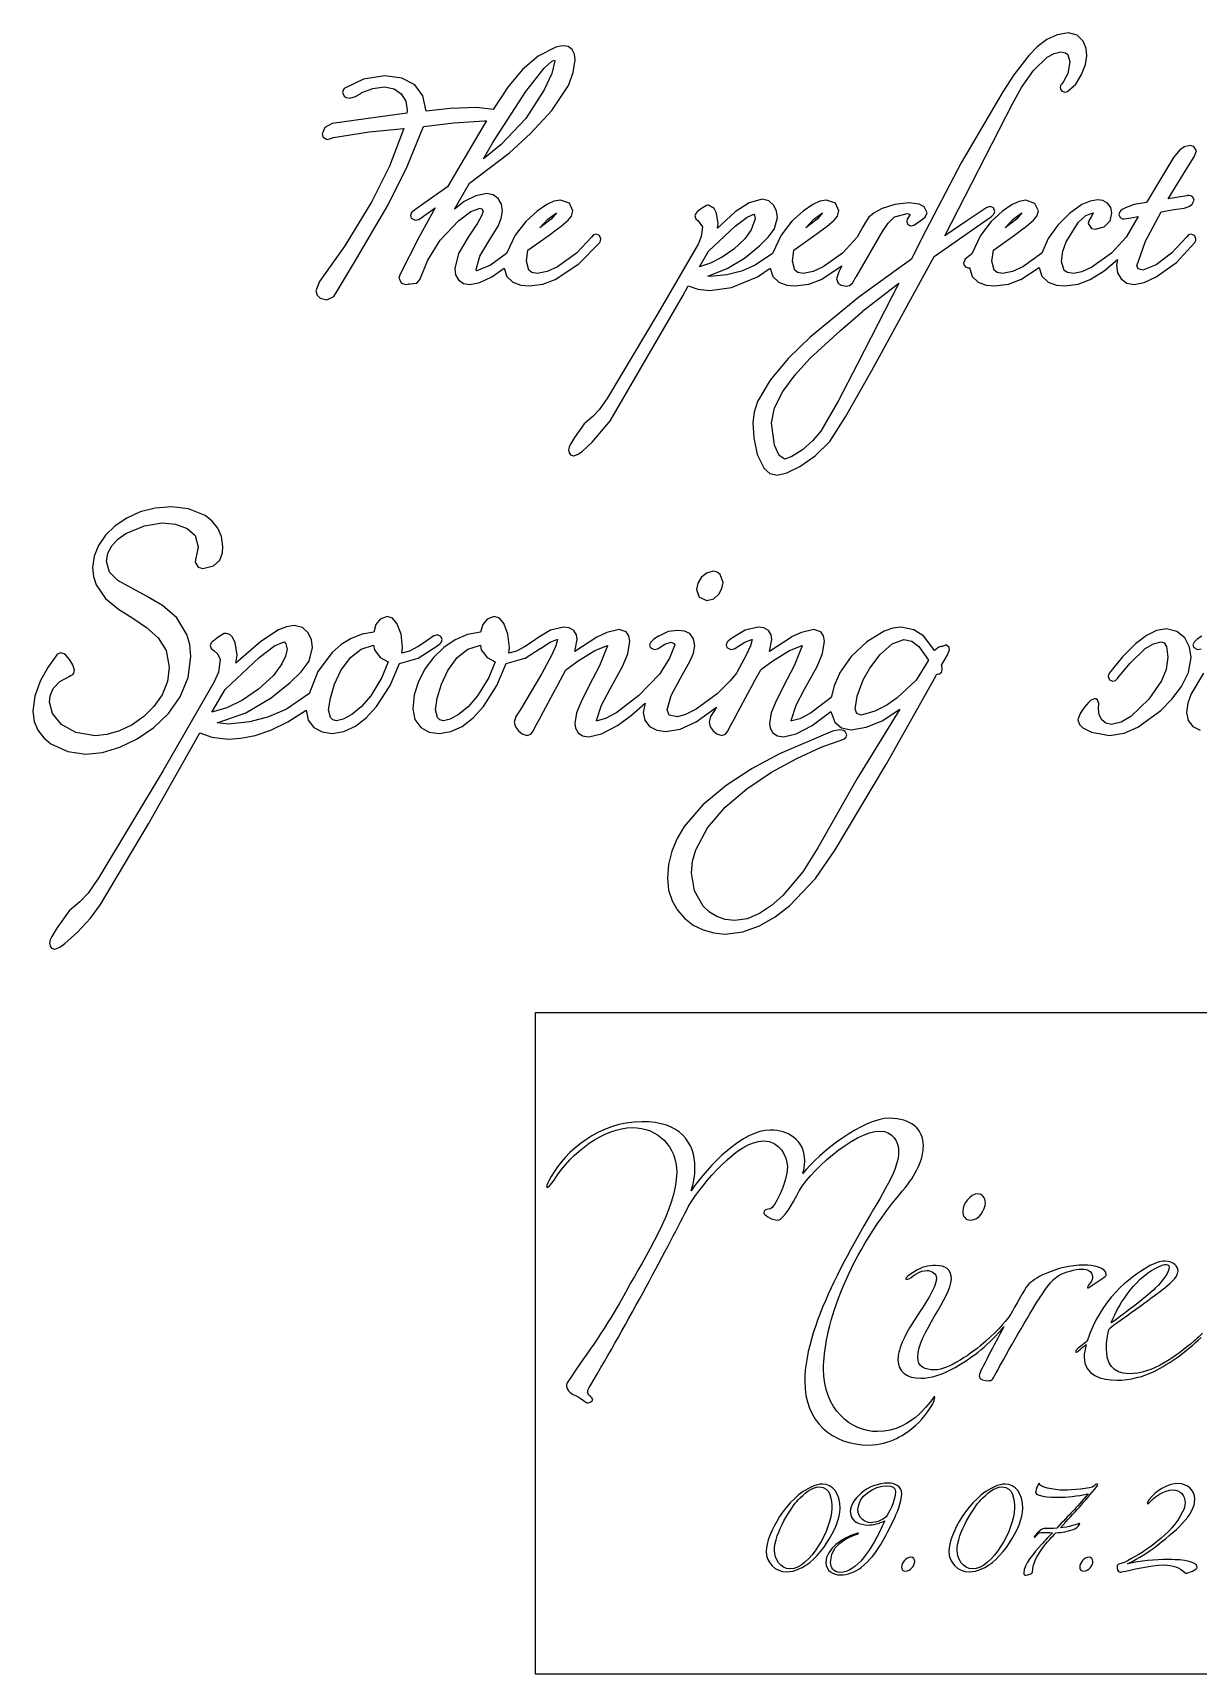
# Model space of a CAD drawing. Extents: x 22 to 207, y 150 to 255.
# Drawn here: x 21.7 to 74.4, y 181.3 to 255.5 of the extents above; entities that cross this region are included whole.
import ezdxf

# ---------------------------------------------------------------- set-up
doc = ezdxf.new("R2010")
doc.units = 0
doc.layers.add('Layer_1', color=7, linetype='CONTINUOUS')

msp = doc.modelspace()

# ---------------------------------------------------------------- linework, layer by layer
at = {"layer": 'Layer_1', "color": 7}
for points in [[(68.565669, 255.498452), (68.565669, 255.497899), (68.054141, 255.415216), (67.582852, 255.191975), (67.152353, 254.864552), (66.762644, 254.469882), (66.098428, 253.602822), (65.593516, 252.828915), (63.711116, 249.628007), (61.952739, 246.247405), (61.466016, 245.273958), (61.044336, 244.970239), (61.040478, 244.967482), (59.082009, 243.549758), (56.879905, 241.746731), (55.886062, 240.776592), (55.069715, 239.797634), (54.508575, 238.830802), (54.352582, 238.356757), (54.298012, 237.89098), (54.337148, 237.194244), (54.485424, 236.440183), (54.799619, 235.800221), (55.061445, 235.583593), (55.398238, 235.498156), (55.827634, 235.607297), (56.424601, 235.902747), (57.111415, 236.377896), (57.776181, 237.030535), (58.478428, 238.137924), (59.676219, 240.239159), (62.494033, 245.385303), (64.889614, 247.068164), (64.894576, 247.070921), (65.064349, 247.188328), (65.148686, 247.255026), (65.188925, 247.296919), (65.239084, 247.42921), (65.17349, 247.581895), (65.02356, 247.643632), (64.882449, 247.610008), (64.869771, 247.603395), (63.971842, 247.003673), (62.96973, 246.315203), (66.029527, 252.292032), (66.031181, 252.294786), (66.442937, 253.021289), (66.979823, 253.798503), (67.59498, 254.398225), (67.909722, 254.570756), (68.217299, 254.632492), (68.4218, 254.600519), (68.535352, 254.516736), (68.626855, 254.179943), (68.537557, 253.666211), (68.537557, 253.665658), (68.326993, 253.27099), (68.263603, 253.188858), (68.2399, 253.161849), (68.223364, 253.139249), (68.20848, 253.111137), (68.198007, 253.083025), (68.190841, 253.032865), (68.202968, 252.954041), (68.268562, 252.859784), (68.391484, 252.817891), (68.467001, 252.829465), (68.518814, 252.852618), (68.527083, 252.856476), (68.88813, 253.182243), (69.150507, 253.617703), (69.325795, 254.063086), (69.390839, 254.45555), (69.354457, 254.791242), (69.22437, 255.12142), (68.96144, 255.388207), (68.565669, 255.498452), (68.565669, 255.498452)], [(45.738742, 254.918019), (45.738742, 254.917469), (45.595977, 254.902034), (45.394784, 254.845813), (44.587803, 254.438465), (43.877286, 253.842047), (43.216932, 253.045543), (42.559331, 252.036268), (41.820702, 252.129974), (40.616849, 252.075954), (39.520481, 251.960201), (39.379923, 252.643156), (39.02053, 253.145864), (38.419704, 253.456199), (37.654066, 253.552659), (36.696055, 253.405486), (35.84553, 252.99428), (35.824033, 252.975537), (35.786548, 252.933647), (35.740247, 252.800252), (35.811353, 252.637644), (35.902855, 252.577562), (36.071528, 252.541731), (36.327842, 252.61339), (36.594632, 252.768832), (36.608964, 252.789779), (36.621641, 252.795291), (37.116631, 252.982703), (37.639185, 253.049951), (38.071888, 252.965617), (38.397104, 252.736862), (38.601605, 252.403377), (38.672714, 252.002091), (38.658933, 251.861533), (35.282186, 251.400715), (35.277778, 251.399614), (34.949805, 251.213853), (34.825782, 250.927773), (34.868225, 250.785008), (35.055088, 250.683585), (35.149897, 250.701224), (35.221003, 250.724925), (35.332348, 250.761857), (35.332899, 250.761857), (36.949064, 251.024236), (38.52223, 251.167551), (37.862978, 249.476975), (37.068125, 247.877348), (35.856003, 245.867618), (34.703964, 244.260826), (34.70286, 244.259722), (34.535291, 243.843004), (34.598681, 243.635746), (34.739792, 243.500147), (35.040756, 243.424632), (35.353845, 243.57401), (35.466294, 243.771345), (35.467948, 243.774102), (36.287603, 245.124578), (36.289257, 245.126785), (37.803997, 247.719702), (37.803997, 247.720802), (38.669406, 249.463745), (39.409136, 251.261811), (40.780008, 251.427173), (42.154187, 251.525841), (42.251201, 251.521983), (42.048354, 251.177474), (42.047803, 251.176371), (40.488416, 248.531091), (39.163295, 247.600088), (39.160537, 247.598434), (38.990764, 247.481024), (38.906981, 247.414326), (38.866188, 247.372436), (38.816579, 247.240144), (38.850203, 247.119426), (39.031003, 247.02517), (39.173215, 247.059344), (39.186996, 247.067063), (39.937752, 247.593472), (39.186445, 246.252366), (38.328202, 244.565095), (38.294028, 244.409653), (38.404269, 244.189717), (38.610424, 244.121368), (38.76642, 244.156093), (38.733897, 244.143966), (38.958794, 244.164912), (39.097148, 244.183655), (39.255347, 244.364452), (39.257551, 244.373825), (39.606471, 245.217184), (40.158789, 246.120075), (40.160442, 246.122279), (40.981754, 246.994853), (41.542891, 247.41598), (41.96402, 247.576937), (42.05938, 247.534493), (42.097412, 247.42921), (42.031268, 247.226914), (41.842752, 246.890121), (41.429892, 246.265044), (40.993328, 245.522557), (40.819697, 244.845113), (40.858832, 244.563992), (40.988369, 244.328074), (41.212714, 244.173732), (41.499897, 244.121919), (41.952443, 244.20901), (42.493187, 244.465877), (42.494287, 244.466981), (43.051016, 244.863302), (43.177796, 244.480759), (43.442379, 244.227202), (43.80563, 244.097665), (44.175494, 244.06349), (44.804982, 244.145069), (45.358953, 244.343508), (45.363364, 244.345713), (46.425005, 245.049614), (47.37144, 246.023061), (47.390183, 246.053377), (47.413333, 246.105743), (47.42491, 246.180707), (47.359313, 246.333395), (47.209936, 246.395682), (47.091425, 246.363711), (46.997166, 246.269452), (46.316965, 245.535784), (45.45652, 244.914565), (44.992948, 244.704552), (44.538194, 244.624077), (44.300069, 244.663213), (44.16502, 244.766289), (44.056983, 245.178598), (44.127539, 245.667526), (45.078385, 246.353789), (45.458724, 246.633256), (45.575581, 246.720347), (45.610859, 246.747909), (45.631255, 246.764995), (45.945448, 247.03454), (46.093724, 247.21644), (46.162076, 247.457873), (46.002773, 247.791908), (45.598182, 247.934673), (45.300525, 247.88231), (44.983575, 247.735134), (44.979717, 247.73348), (44.537644, 247.432518), (44.034936, 246.977765), (43.550417, 246.348827), (43.160157, 245.52366), (42.436409, 244.998351), (41.819048, 244.740381), (41.798655, 244.740934), (41.787631, 244.801016), (41.959059, 245.409007), (42.352626, 246.08259), (42.77651, 246.762791), (42.922032, 247.106749), (42.977703, 247.457873), (42.924236, 247.759938), (42.775409, 248.008536), (42.550512, 248.177209), (42.26884, 248.239496), (41.767785, 248.135869), (41.247438, 247.870183), (40.813632, 247.525674), (41.481705, 248.697557), (43.289141, 250.074493), (43.289691, 250.074493), (44.248807, 250.944861), (45.206268, 251.985005), (45.954267, 253.117752), (46.177508, 253.699285), (46.258536, 254.281368), (46.22877, 254.537132), (46.127348, 254.742734), (45.950409, 254.875026), (45.738742, 254.918019), (45.738742, 254.918019)], [(45.331944, 254.26428), (45.335252, 254.237822), (45.199653, 253.656842), (44.866168, 252.92207), (44.865617, 252.920967), (44.02832, 251.633328), (42.914866, 250.457034), (42.122217, 249.80991), (42.542243, 250.538063), (42.54445, 250.541371), (44.026667, 252.849311), (44.85349, 253.894964), (45.188629, 254.197582), (45.331944, 254.26428), (45.331944, 254.26428)], [(74.064591, 250.402464), (73.809931, 250.344589), (73.602675, 250.208436), (73.313284, 249.866685), (73.30998, 249.861723), (72.090689, 247.829393), (71.528452, 247.73348), (71.140396, 247.595126), (71.137089, 247.592369), (71.020229, 247.521263), (70.935342, 247.461731), (70.878567, 247.409918), (70.844393, 247.283688), (70.896206, 247.149192), (70.999285, 247.08966), (71.074249, 247.083598), (71.390645, 247.131553), (71.708699, 247.201008), (71.175674, 246.261736), (70.503742, 245.535784), (69.610772, 244.899684), (69.170903, 244.699041), (68.783398, 244.624077), (68.520468, 244.661559), (68.365026, 244.759673), (68.243207, 245.164267), (68.306047, 245.632798), (68.455977, 246.053377), (68.457078, 246.055581), (69.018768, 246.935872), (69.350049, 247.236836), (69.671407, 247.368575), (69.603056, 247.189432), (69.519823, 247.055486), (69.483992, 246.991546), (69.453675, 246.877443), (69.600298, 246.650895), (69.770625, 246.618925), (70.175769, 246.728063), (70.45248, 246.999262), (70.523035, 247.342119), (70.473423, 247.59678), (70.330108, 247.796319), (70.118992, 247.913176), (69.872047, 247.949007), (69.535808, 247.895537), (69.171453, 247.735687), (69.168145, 247.73348), (68.608662, 247.331093), (68.085561, 246.810746), (67.650651, 246.201654), (67.355201, 245.535234), (66.495303, 244.914015), (66.032284, 244.704552), (65.578081, 244.624077), (65.339406, 244.662659), (65.204357, 244.765738), (65.095769, 245.178598), (65.166875, 245.666975), (66.117171, 246.353789), (66.498061, 246.633256), (66.614367, 246.720347), (66.650195, 246.747909), (66.682166, 246.774918), (66.670592, 246.764444), (66.985334, 247.033989), (67.133061, 247.21644), (67.200859, 247.457873), (67.042109, 247.791358), (66.637518, 247.934123), (66.339861, 247.881757), (66.022911, 247.735134), (66.019053, 247.73348), (65.575327, 247.431415), (65.070965, 246.975561), (64.584792, 246.343315), (64.194532, 245.514287), (63.893017, 245.266793), (63.823562, 245.091507), (63.835689, 245.012683), (63.901836, 244.918423), (64.024205, 244.87598), (64.07106, 244.882045), (64.083187, 244.886453), (64.208313, 244.488477), (64.481716, 244.227202), (64.844964, 244.097114), (65.21483, 244.062937), (65.844869, 244.144519), (66.39829, 244.343508), (66.402701, 244.345713), (67.232279, 244.89748), (67.362917, 244.492335), (67.645139, 244.228302), (68.017209, 244.097114), (68.390934, 244.062937), (69.007191, 244.144519), (69.548485, 244.345159), (69.549589, 244.345713), (70.175216, 244.742588), (70.777695, 245.2475), (70.728637, 244.990082), (70.783758, 244.656597), (70.943611, 244.379336), (71.200478, 244.19027), (71.524591, 244.121368), (71.982652, 244.20901), (72.528907, 244.464774), (72.532765, 244.466981), (73.452742, 245.123477), (74.271299, 246.024715), (74.289488, 246.053377), (74.313189, 246.109048), (74.323662, 246.180707), (74.260273, 246.331188), (74.108688, 246.395131), (73.991281, 246.363711), (73.895368, 246.269452), (73.21572, 245.535784), (72.518984, 245.012132), (71.916507, 244.769596), (71.705391, 244.829678), (71.652474, 244.960869), (72.026749, 246.042904), (72.027299, 246.043454), (72.027852, 246.045658), (72.749943, 247.408264), (73.337539, 247.517955), (73.789534, 247.576937), (73.928441, 247.611661), (74.04034, 247.670643), (74.146173, 247.751119), (74.236572, 247.93688), (74.188063, 248.067518), (74.086091, 248.129805), (74.007266, 248.138074), (73.948838, 248.138074), (73.918521, 248.134766), (73.072955, 247.98759), (74.060183, 249.604856), (74.061286, 249.607063), (74.248699, 249.889835), (74.352878, 250.158277), (74.233264, 250.366085), (74.065144, 250.402464), (74.064591, 250.402464), (74.064591, 250.402464)], [(54.707564, 247.97877), (54.707564, 247.97822), (54.126034, 247.817816), (53.488827, 247.40716), (52.696731, 246.672392), (52.730355, 246.877443), (52.654841, 247.34267), (52.543493, 247.563706), (52.28277, 247.702063), (52.253555, 247.702063), (52.202842, 247.694897), (51.976844, 247.552683), (51.797148, 247.41543), (51.765731, 247.393382), (51.710607, 247.338812), (51.675882, 247.225813), (51.718876, 247.085252), (51.825813, 247.006981), (52.023145, 246.722001), (51.964167, 246.286541), (51.81589, 245.951952), (50.002942, 242.805064), (47.724218, 239.00223), (47.342227, 238.451566), (47.058902, 238.148951), (46.668642, 237.823182), (46.225466, 237.20527), (46.046319, 236.898243), (45.988441, 236.776975), (45.955368, 236.64248), (45.985687, 236.512392), (46.054035, 236.43026), (46.185226, 236.383408), (46.19625, 236.383958), (46.396893, 236.456718), (46.587613, 236.590664), (47.035201, 236.999115), (47.866433, 237.995159), (47.868086, 237.997917), (51.124666, 243.608737), (51.125769, 243.610941), (51.376021, 244.057978), (51.800455, 243.905841), (52.35553, 243.846312), (53.330077, 243.981358), (54.50527, 244.464223), (55.074673, 244.859995), (55.202006, 244.479658), (55.465486, 244.227752), (55.827634, 244.097665), (56.19805, 244.064041), (56.827539, 244.145069), (57.382063, 244.344059), (57.386471, 244.346263), (58.316371, 244.96197), (58.174709, 244.691875), (58.07108, 244.38099), (58.147148, 244.179244), (58.291016, 244.084987), (58.518668, 244.049709), (58.667495, 244.075064), (58.799786, 244.180898), (58.971767, 244.479658), (58.972317, 244.481312), (60.153573, 246.513642), (60.410437, 246.88902), (60.702582, 247.174547), (60.70644, 247.176754), (61.27695, 247.331093), (61.388295, 247.306289), (61.39546, 247.299123), (61.392153, 247.256129), (61.378372, 247.241245), (61.296793, 247.122734), (61.270885, 247.070921), (61.250491, 246.979969), (61.252145, 246.950203), (61.307266, 246.836103), (61.421368, 246.78098), (61.451132, 246.779326), (61.566338, 246.809092), (61.641301, 246.853742), (61.642955, 246.854843), (61.961008, 247.072022), (61.962659, 247.073125), (62.081173, 247.160769), (62.174326, 247.357551), (62.041484, 247.627647), (61.814936, 247.747261), (61.349709, 247.81892), (60.704786, 247.745057), (60.145303, 247.557644), (60.144203, 247.557091), (60.143099, 247.556541), (59.777091, 247.362513), (59.543377, 247.161319), (59.419905, 246.988789), (59.269424, 246.731371), (59.012006, 246.261736), (58.340075, 245.536338), (57.479077, 244.915118), (57.015504, 244.705656), (56.561301, 244.625177), (56.322626, 244.663763), (56.18813, 244.766842), (56.08009, 245.179702), (56.150645, 245.668076), (57.101492, 246.354342), (57.481281, 246.634357), (57.598138, 246.721451), (57.633416, 246.74901), (57.665386, 246.776021), (57.654362, 246.765548), (57.968555, 247.03509), (58.116281, 247.216993), (58.184632, 247.458423), (58.025329, 247.792461), (57.621289, 247.935226), (57.323081, 247.88286), (57.006685, 247.736237), (57.002827, 247.734583), (56.561301, 247.433619), (56.059146, 246.979969), (55.575177, 246.352688), (55.184918, 245.530826), (54.401091, 244.998902), (53.776011, 244.731011), (53.11731, 244.559033), (52.369861, 244.480208), (52.252451, 244.493436), (53.126129, 244.840702), (53.913814, 245.318056), (53.916021, 245.319709), (54.596219, 245.876988), (54.985378, 246.256224), (55.27642, 246.643176), (55.279727, 246.649792), (55.401546, 247.154154), (55.365165, 247.43803), (55.24445, 247.699306), (55.020656, 247.899395), (54.707564, 247.97877), (54.707564, 247.97877)], [(45.416281, 247.366924), (45.176502, 247.081944), (44.664974, 246.680108), (45.022714, 247.082495), (45.416281, 247.366924), (45.416281, 247.366924)], [(54.344313, 247.301327), (54.365813, 247.258884), (54.404949, 247.095175), (54.224149, 246.593017), (53.930903, 246.189527), (53.433156, 245.727058), (52.90454, 245.356091), (52.374823, 245.082688), (51.875422, 244.914015), (52.285525, 245.629493), (53.48938, 246.763894), (54.032325, 247.164627), (54.344313, 247.301327), (54.344313, 247.301327)], [(57.439938, 247.367474), (57.199609, 247.081944), (56.687531, 246.679558), (57.04582, 247.083048), (57.439938, 247.367474), (57.439938, 247.367474)], [(66.456168, 247.366924), (66.216389, 247.081944), (65.704311, 246.679558), (66.062047, 247.082495), (66.456168, 247.366924), (66.456168, 247.366924)], [(60.899918, 244.182001), (59.015314, 240.513112), (58.148251, 238.849545), (57.361667, 237.497966), (57.360563, 237.495759), (57.012747, 237.072978), (56.534843, 236.6524), (56.053081, 236.342618), (55.732274, 236.234028), (55.48974, 236.386716), (55.279727, 236.859105), (55.134758, 237.862317), (55.274766, 238.552438), (55.652899, 239.291618), (56.206319, 240.043477), (56.871636, 240.774388), (58.254635, 242.045491), (59.25454, 242.90759), (59.256744, 242.909244), (59.257297, 242.909797), (60.899918, 244.182001), (60.899918, 244.182001)], [(28.013312, 234.079879), (27.274132, 234.01704), (26.595035, 233.8401), (25.986493, 233.565594), (25.462287, 233.211716), (25.033442, 232.794444), (24.712083, 232.331975), (24.510338, 231.840841), (24.440334, 231.338133), (24.48388, 230.917006), (24.60625, 230.544383), (25.03234, 229.929779), (25.61332, 229.449671), (26.258242, 229.033503), (26.884423, 228.616232), (27.414141, 228.147148), (27.777391, 227.576091), (27.912439, 226.83195), (27.82645, 226.177657), (27.586671, 225.581793), (27.221766, 225.051523), (26.759297, 224.595669), (26.228477, 224.224702), (25.661827, 223.949645), (25.094627, 223.778768), (24.559948, 223.719786), (23.686823, 223.866963), (23.039696, 224.239033), (22.63786, 224.732369), (22.500056, 225.243897), (22.530924, 225.53053), (22.663768, 225.855195), (22.958116, 226.174349), (23.473503, 226.445548), (23.414523, 226.435075), (23.547917, 226.487991), (23.596424, 226.554136), (23.62674, 226.684223), (23.554531, 226.92841), (23.412318, 227.154961), (23.244748, 227.348989), (23.153246, 227.422299), (23.008277, 227.468603), (22.885907, 227.430018), (22.847322, 227.398598), (22.835746, 227.385368), (22.42454, 226.817065), (22.076172, 226.185923), (21.834188, 225.516749), (21.743789, 224.837652), (21.806076, 224.376836), (21.977504, 223.97555), (22.236576, 223.636553), (22.561241, 223.363151), (23.326328, 223.006515), (24.134961, 222.889658), (24.88737, 222.970134), (25.678364, 223.204951), (26.467153, 223.584187), (27.213498, 224.096268), (27.875508, 224.734576), (28.407431, 225.490291), (28.761312, 226.352942), (28.889743, 227.312058), (28.843441, 227.843428), (28.712253, 228.309758), (28.24813, 229.061615), (27.603759, 229.612829), (26.883871, 230.032305), (25.592374, 230.739514), (25.203768, 231.120404), (25.067066, 231.596654), (25.132109, 231.974236), (25.314562, 232.312683), (25.593477, 232.61034), (25.94901, 232.86445), (26.786857, 233.219432), (27.588325, 233.342353), (28.186393, 233.283925), (28.719969, 233.09651), (29.087631, 232.772397), (29.223781, 232.26142), (29.109678, 231.743277), (29.112436, 231.749342), (29.076055, 231.578465), (29.214408, 231.343647), (29.435448, 231.292382), (29.917209, 231.400422), (30.20329, 231.668313), (30.313534, 231.992978), (30.33062, 232.279609), (30.269437, 232.72885), (30.101314, 233.112495), (29.847204, 233.428894), (29.530257, 233.676939), (28.78832, 233.985069), (28.013312, 234.079879), (28.013312, 234.079879)], [(52.496091, 231.162297), (52.194023, 231.075756), (51.963616, 230.872356), (51.808174, 230.6199), (51.748642, 230.340985), (51.87046, 229.983246), (52.218827, 229.833315), (52.526407, 229.92151), (52.752405, 230.128215), (52.89572, 230.381775), (52.948086, 230.654627), (52.821307, 231.007955), (52.678542, 231.120404), (52.496091, 231.162297), (52.496091, 231.162297)], [(37.767618, 229.112325), (37.453423, 229.001533), (37.254987, 228.760651), (37.153562, 228.411181), (36.63046, 228.316924), (36.138776, 228.124547), (35.685676, 227.846186), (35.277778, 227.495612), (34.624589, 226.628549), (34.233776, 225.627544), (34.223853, 225.61707), (34.223302, 225.61707), (33.205759, 224.923642), (32.396577, 224.57748), (32.395473, 224.57748), (32.394923, 224.576926), (31.549357, 224.35589), (30.588037, 224.254465), (30.078714, 224.312896), (31.370214, 224.757726), (32.517292, 225.432412), (32.518945, 225.434619), (33.37884, 226.139072), (33.870525, 226.618629), (34.232675, 227.098187), (34.23598, 227.104249), (34.383156, 227.718302), (34.339059, 228.062814), (34.19519, 228.377006), (33.932261, 228.612924), (33.561844, 228.70608), (33.218989, 228.653714), (32.851327, 228.507091), (32.048758, 227.992809), (30.925381, 227.000069), (30.985466, 227.367178), (30.89341, 227.939892), (30.761119, 228.202271), (30.643158, 228.307551), (30.477796, 228.354956), (30.440864, 228.354956), (30.392909, 228.348341), (30.129426, 228.180772), (29.890751, 227.998871), (29.863189, 227.979028), (29.862089, 227.978477), (29.856577, 227.974619), (29.802006, 227.921703), (29.767279, 227.810908), (29.81248, 227.668693), (29.926579, 227.586011), (30.104072, 227.417891), (30.209355, 227.173701), (30.132184, 226.598786), (29.937603, 226.160018), (27.630217, 222.155437), (24.732478, 217.320177), (24.241897, 216.611314), (23.873685, 216.218297), (23.382552, 215.809848), (22.824171, 215.03098), (22.598724, 214.644578), (22.527617, 214.495201), (22.490686, 214.346924), (22.522656, 214.209118), (22.591558, 214.125885), (22.721094, 214.080134), (22.731567, 214.080134), (22.95977, 214.16392), (23.195139, 214.329835), (23.759032, 214.844671), (24.344974, 215.483529), (24.807995, 216.10034), (24.809648, 216.103094), (26.977027, 219.747178), (28.950378, 223.238575), (28.951479, 223.240782), (29.298194, 223.858693), (29.840039, 223.654192), (30.569848, 223.573164), (31.145869, 223.612299), (31.794648, 223.742937), (32.507922, 223.983269), (33.276314, 224.351479), (34.095422, 224.887261), (34.197948, 224.434715), (34.445993, 224.100676), (34.828536, 223.895625), (35.27392, 223.831685), (35.807495, 223.913814), (36.323984, 224.151389), (36.816219, 224.531728), (37.278138, 225.043807), (37.278688, 225.044357), (37.894395, 225.992999), (38.315525, 226.990147), (39.15723, 227.229925), (39.161641, 227.232132), (39.840738, 227.665386), (40.055159, 227.812562), (40.157135, 227.893591), (40.202335, 227.939892), (40.251394, 228.069426), (40.190208, 228.217703), (40.039727, 228.281646), (39.886489, 228.244161), (39.875466, 228.238099), (39.523238, 227.996116), (39.141798, 227.743107), (39.135183, 227.738699), (38.770828, 227.544118), (38.425216, 227.453169), (38.459943, 227.718302), (38.390491, 228.320782), (38.221818, 228.771674), (38.216857, 228.781597), (38.010152, 229.036258), (37.767618, 229.112325), (37.767618, 229.112325)], [(42.601224, 229.112325), (42.287032, 229.001533), (42.088593, 228.760651), (41.986618, 228.408976), (41.390756, 228.294874), (40.831824, 228.057299), (40.321397, 227.714995), (39.872708, 227.285049), (39.478037, 226.75974), (39.177076, 226.180965), (38.985252, 225.570769), (38.917451, 224.947896), (39.014465, 224.457865), (39.279601, 224.100126), (39.662145, 223.895075), (40.107526, 223.831132), (40.641103, 223.913264), (41.15704, 224.150839), (41.649275, 224.531728), (42.111193, 225.043256), (42.111744, 225.043807), (42.727451, 225.992449), (43.149131, 226.989596), (43.990839, 227.229925), (43.995247, 227.232132), (44.674344, 227.665386), (44.684267, 227.673105), (44.687022, 227.674205), (45.133508, 227.958081), (45.439982, 228.078799), (45.468094, 228.069426), (45.390923, 227.792166), (45.186975, 227.352847), (44.749311, 226.544766), (43.795707, 224.912065), (43.584591, 224.592361), (43.510177, 224.338801), (43.566952, 224.122726), (43.69759, 223.9524), (43.864609, 223.805777), (44.092261, 223.739079), (44.252665, 223.792549), (44.359048, 223.927595), (44.365113, 223.941376), (44.514493, 224.241237), (44.721749, 224.618269), (44.72616, 224.625435), (45.372734, 225.82543), (45.381553, 225.845273), (45.381553, 225.845826), (45.393681, 225.868423), (45.442186, 225.961579), (45.598182, 226.246559), (45.845676, 226.699105), (45.8793, 226.72777), (46.007184, 226.828642), (46.397994, 227.108107), (47.143789, 227.579949), (47.147647, 227.582703), (47.71981, 227.802089), (47.71981, 227.796024), (47.359866, 226.881559), (46.889128, 226.004023), (46.888575, 226.001818), (46.510993, 225.232323), (46.325234, 224.754419), (46.243655, 224.283681), (46.275075, 224.062091), (46.390278, 223.861451), (46.600291, 223.728056), (46.880859, 223.683408), (47.449161, 223.809084), (48.172909, 224.189974), (48.175664, 224.191075), (48.813971, 224.657955), (49.42582, 225.203107), (49.32991, 224.781981), (49.407631, 224.422588), (49.626464, 224.144223), (49.952783, 223.978308), (50.354619, 223.924287), (51.003951, 224.030674), (51.734861, 224.353686), (51.735965, 224.354236), (52.655941, 225.011836), (52.597513, 224.912065), (52.386397, 224.592361), (52.313086, 224.338801), (52.368758, 224.123277), (52.499395, 223.952953), (52.665864, 223.806327), (52.894066, 223.739632), (53.05447, 223.792549), (53.160854, 223.928145), (53.166919, 223.941376), (53.316299, 224.241237), (53.523555, 224.618269), (53.527966, 224.625435), (54.17454, 225.82543), (54.183359, 225.845273), (54.183359, 225.845826), (54.194936, 225.868423), (54.244545, 225.961579), (54.399987, 226.246008), (54.648035, 226.699105), (54.681659, 226.72777), (54.80954, 226.828642), (55.199799, 227.108107), (55.945594, 227.579949), (55.949452, 227.582703), (56.521615, 227.802639), (56.521615, 227.796577), (56.161119, 226.881559), (55.690934, 226.004023), (55.690381, 226.002369), (55.312248, 225.232873), (55.126489, 224.754419), (55.046011, 224.284231), (55.07688, 224.062644), (55.192083, 223.862001), (55.401546, 223.728056), (55.682114, 223.683958), (56.250417, 223.809635), (56.975265, 224.190525), (56.977469, 224.191628), (57.81697, 224.828282), (58.002178, 224.341008), (58.308655, 224.089653), (58.730885, 223.998151), (59.419905, 224.115008), (60.136484, 224.403295), (60.139241, 224.404395), (60.939053, 224.925296), (59.013107, 221.789982), (57.229925, 218.661836), (57.229925, 218.661286), (56.548624, 217.582006), (55.643529, 216.505481), (55.130898, 216.050177), (54.594015, 215.691888), (54.042248, 215.45652), (53.486073, 215.372734), (53.049509, 215.418485), (52.66421, 215.549673), (52.330175, 215.755278), (52.049053, 216.024823), (51.656036, 216.71329), (51.518233, 217.524678), (51.567842, 218.054395), (51.710607, 218.571988), (52.240877, 219.565278), (53.037935, 220.490216), (54.02902, 221.331924), (55.138616, 222.073858), (56.284041, 222.701692), (57.384267, 223.202197), (58.359918, 223.563243), (58.385273, 223.573714), (58.426062, 223.591906), (58.494964, 223.647027), (58.536857, 223.767191), (58.469609, 223.912714), (58.394645, 223.960669), (58.213845, 223.997047), (57.890833, 223.929249), (55.496906, 222.910605), (54.257773, 222.249146), (53.082582, 221.484059), (52.036926, 220.607626), (51.195221, 219.617091), (50.874414, 219.078004), (50.633534, 218.509702), (50.48195, 217.911631), (50.429583, 217.284349), (50.484704, 216.750772), (50.64125, 216.265702), (50.888194, 215.836307), (51.21231, 215.469198), (51.602019, 215.17099), (52.045195, 214.949401), (52.529715, 214.811597), (53.042896, 214.764192), (53.833339, 214.860656), (54.587953, 215.127994), (55.29957, 215.534241), (55.962683, 216.04687), (57.119131, 217.268364), (58.013202, 218.561515), (58.013755, 218.563719), (60.33437, 222.461914), (62.560177, 226.418536), (62.551908, 226.404758), (62.613094, 226.526024), (62.646168, 226.511692), (62.73767, 226.529331), (62.834684, 226.620283), (62.858385, 226.741548), (62.829722, 226.88652), (62.819799, 226.911325), (62.966975, 227.172047), (63.084383, 227.356155), (63.190216, 227.609715), (63.169823, 227.719956), (63.045247, 227.81697), (62.997292, 227.821381), (62.817595, 227.751926), (62.836888, 227.768465), (62.696327, 227.726021), (62.507814, 227.582703), (62.027153, 228.221564), (61.565234, 228.519771), (61.002443, 228.633871), (60.619349, 228.585365), (60.226883, 228.449766), (59.450221, 227.974619), (58.745769, 227.312608), (58.20723, 226.54752), (58.206129, 226.544216), (57.964146, 225.978117), (57.837366, 225.456667), (56.901402, 224.750561), (56.415782, 224.497551), (56.051981, 224.403295), (56.023868, 224.406602), (56.023868, 224.414318), (56.259236, 225.102235), (56.628549, 225.823776), (56.629102, 225.824326), (57.195201, 226.856754), (57.436631, 227.436631), (57.538056, 227.997217), (57.491201, 228.244715), (57.364974, 228.418897), (57.049678, 228.523076), (56.490746, 228.398503), (56.047569, 228.190694), (56.043158, 228.187387), (55.040499, 227.539709), (55.155702, 228.06998), (55.11877, 228.292119), (54.996402, 228.481186), (54.793555, 228.596389), (54.537791, 228.632217), (53.951849, 228.491106), (53.49875, 228.233688), (53.284326, 228.086515), (53.182353, 228.006036), (53.137153, 227.959185), (53.088647, 227.829648), (53.121718, 227.707279), (53.300314, 227.617981), (53.452449, 227.654912), (53.472842, 227.66759), (53.927045, 227.955877), (54.241787, 228.079349), (54.2699, 228.069426), (54.194383, 227.795473), (53.993189, 227.361667), (53.57151, 226.582248), (53.551667, 226.560201), (53.269444, 226.213485), (52.676338, 225.615417), (51.736515, 224.925296), (51.254753, 224.680556), (50.890399, 224.587953), (50.517227, 224.661263), (50.41856, 224.893326), (50.603215, 225.538246), (51.02269, 226.331445), (51.459805, 227.10866), (51.612492, 227.460334), (51.674228, 227.792716), (51.618004, 228.11187), (51.449331, 228.342829), (51.197978, 228.457482), (50.908591, 228.485044), (50.469823, 228.430473), (50.036016, 228.233688), (50.034362, 228.232588), (50.033259, 228.232034), (49.821592, 228.086515), (49.719619, 228.005486), (49.674419, 227.959185), (49.62536, 227.829648), (49.658984, 227.707279), (49.837027, 227.617981), (49.989715, 227.654912), (50.008454, 227.665386), (50.311623, 227.866579), (50.594395, 227.950365), (50.723382, 227.90296), (50.770234, 227.829648), (50.524943, 227.239848), (50.097752, 226.560201), (50.096649, 226.558547), (50.071844, 226.516654), (49.145802, 225.5399), (48.143143, 224.773711), (47.632166, 224.504717), (47.250725, 224.403295), (47.222613, 224.405499), (47.222613, 224.412665), (47.457981, 225.101132), (47.827297, 225.822675), (47.827847, 225.823225), (48.393945, 226.8551), (48.635378, 227.43553), (48.7368, 227.996116), (48.689949, 228.243611), (48.563719, 228.417796), (48.247873, 228.521975), (47.68894, 228.396849), (47.245764, 228.189041), (47.241353, 228.186836), (46.238693, 227.539159), (46.35445, 228.069426), (46.317518, 228.292119), (46.195147, 228.481186), (45.992299, 228.596389), (45.736535, 228.632217), (45.150044, 228.491106), (44.696944, 228.233688), (44.661116, 228.206129), (44.321566, 227.970759), (43.975954, 227.743107), (43.969342, 227.738699), (43.604437, 227.544118), (43.259375, 227.453169), (43.294102, 227.718302), (43.224648, 228.320229), (43.055977, 228.771674), (43.051016, 228.781597), (42.844311, 229.036258), (42.601775, 229.112325), (42.601224, 229.112325), (42.601224, 229.112325)], [(72.533868, 228.478979), (72.087935, 228.257942), (72.085177, 228.256289), (71.592392, 227.887526), (71.013616, 227.302135), (71.011409, 227.299931), (70.411137, 226.56957), (70.394048, 226.541458), (70.368143, 226.48248), (70.357119, 226.407513), (70.419956, 226.258686), (70.568786, 226.195846), (70.688398, 226.227266), (70.788719, 226.328688), (70.784311, 226.322076), (71.343794, 227.008339), (71.344344, 227.009439), (72.03171, 227.662078), (72.401577, 227.885322), (72.74829, 227.968555), (72.894362, 227.918395), (72.989722, 227.761299), (73.053662, 227.275676), (72.972083, 226.719501), (72.763724, 226.203012), (72.192114, 225.377842), (72.191564, 225.377292), (71.382379, 224.602834), (70.942508, 224.338251), (70.513662, 224.236826), (70.243567, 224.29305), (70.064424, 224.445188), (69.952526, 224.67339), (69.91339, 224.948447), (69.931579, 225.188776), (69.870947, 225.345322), (69.79543, 225.391623), (69.738105, 225.400442), (69.737551, 225.400442), (69.578251, 225.34036), (69.477379, 225.250512), (69.270121, 225.004671), (69.086566, 224.726857), (68.990656, 224.450147), (68.990656, 224.440777), (69.061762, 224.231867), (69.209488, 224.078629), (69.598647, 223.885152), (70.42106, 223.739632), (71.086376, 223.844912), (71.702083, 224.115561), (72.733408, 224.871826), (72.735062, 224.87293), (73.23777, 225.37178), (73.677089, 225.946698), (73.987423, 226.580594), (74.105381, 227.256937), (74.033724, 227.735391), (73.8193, 228.149905), (73.463215, 228.445355), (72.988068, 228.558354), (72.533868, 228.478979)], [(33.099925, 227.969105), (33.183158, 227.87981), (33.239383, 227.644992), (33.171034, 227.327492), (33.000707, 226.974715), (32.620921, 226.453264), (31.945131, 225.828187), (31.226345, 225.335399), (30.509216, 224.983724), (29.839488, 224.784735), (30.432045, 225.81716), (31.973794, 227.269614), (32.67053, 227.785), (33.099925, 227.969105), (33.099925, 227.969105)], [(37.14695, 227.821381), (37.184432, 227.606957), (37.453423, 227.264653), (37.8051, 227.072279), (37.521224, 226.352392), (37.017966, 225.533284), (36.583606, 225.032783), (36.159722, 224.680005), (35.779936, 224.471646), (35.477868, 224.403295), (35.308094, 224.44188), (35.205018, 224.550468), (35.116824, 224.893326), (35.196199, 225.431312), (35.383611, 226.052531), (35.671345, 226.667688), (36.097986, 227.259141), (36.581402, 227.641685), (37.14695, 227.821381), (37.14695, 227.821381)], [(41.980556, 227.821381), (42.018037, 227.606957), (42.287032, 227.264653), (42.638156, 227.072279), (42.35428, 226.352392), (41.851572, 225.533284), (41.417215, 225.032783), (40.993328, 224.680005), (40.613542, 224.471646), (40.310923, 224.403295), (40.141703, 224.44188), (40.038624, 224.550468), (39.95043, 224.893326), (40.029254, 225.431312), (40.217217, 226.052531), (40.504951, 226.667688), (40.931592, 227.259141), (41.415008, 227.641685), (41.980556, 227.821381), (41.980556, 227.821381)], [(61.112688, 228.079349), (61.113238, 228.079349), (61.488063, 227.993909), (61.799501, 227.763503), (62.233858, 227.14063), (61.672721, 226.236636), (60.811723, 225.432966), (60.350908, 225.109401), (59.806857, 224.833243), (59.804653, 224.83214), (59.191703, 224.661813), (58.988302, 224.73678), (58.923259, 224.930257), (59.007045, 225.518953), (59.274383, 226.255378), (59.586371, 226.785645), (60.052148, 227.399702), (60.596199, 227.885872), (61.112688, 228.079349), (61.112688, 228.079349)], [(74.596515, 228.232034), (74.384848, 228.085965), (74.283423, 228.005486), (74.237675, 227.958632), (74.189167, 227.829648), (74.222791, 227.707279), (74.400833, 227.617431), (74.553521, 227.654362)], [(74.659905, 226.557994), (74.109792, 225.619275), (73.950491, 225.195391), (73.893164, 224.781427), (73.971438, 224.421484), (74.19027, 224.14312), (74.51659, 223.977757)], [(60.460049, 206.436983), (60.460049, 206.436983)], [(64.473447, 203.018346), (64.473447, 203.018346)], [(69.289414, 199.800352), (69.289414, 199.800352)], [(72.934601, 199.979496), (72.934601, 199.979496)], [(72.979249, 199.822953), (72.979249, 199.822953)], [(69.579905, 198.839583), (70.07159, 199.174722)], [(60.42036, 189.94793), (60.42036, 189.94793)], [(67.236687, 189.94793), (67.236687, 189.94793)], [(57.299931, 189.770437), (57.299931, 189.770437)], [(57.440491, 189.901628), (57.440491, 189.901628)], [(60.364686, 189.826661), (60.364686, 189.826661)], [(65.556584, 189.770437), (65.556584, 189.770437)], [(65.696592, 189.901628), (65.696592, 189.901628)], [(73.537078, 189.919817), (73.537078, 189.919817)], [(61.434596, 186.590478), (61.434596, 186.590478)], [(69.490057, 186.590478), (69.490057, 186.590478)]]:
    msp.add_lwpolyline(points, dxfattribs=at)
at = {"layer": 'Layer_1', "color": 1}
msp.add_lwpolyline([(44.466064, 211.223238), (94.381241, 211.223238), (94.381241, 181.30806), (44.466064, 181.30806), (44.466064, 211.223238)], close=True, dxfattribs=at)
at = {"layer": 'Layer_1', "color": 7}
for points in [[(49.286914, 206.28099), (47.320468, 206.28099), (45.823432, 204.940169), (45.175399, 203.800519)], [(51.678086, 204.202909), (51.678086, 205.342553), (51.007555, 206.28099), (49.286914, 206.28099)], [(60.460049, 206.436983), (59.275712, 206.436983), (57.331836, 204.917688), (56.549727, 203.934465)], [(62.001798, 205.185725), (62.001798, 205.923141), (61.465618, 206.436983), (60.460049, 206.436983)], [(45.309344, 203.643976), (46.091452, 204.917696), (47.589053, 206.012549), (48.84043, 206.012549)], [(48.84043, 206.012549), (50.00242, 206.012549), (50.851263, 205.163452), (50.851263, 203.979115)], [(55.097274, 205.901201), (53.823554, 205.901201), (52.326294, 204.336629), (51.499493, 203.152292)], [(56.639023, 204.515448), (56.639023, 205.476324), (55.857038, 205.901201), (55.097274, 205.901201)], [(56.281286, 202.951098), (56.750548, 203.979014), (58.873621, 205.856003), (60.035612, 205.856003)], [(60.035612, 205.856003), (60.616606, 205.856003), (60.884483, 205.364457), (60.884483, 204.939882)], [(51.387595, 202.459414), (52.035628, 203.532022), (53.62249, 205.409519), (54.762135, 205.409519)], [(54.762135, 205.409519), (55.5219, 205.409519), (55.834503, 204.716824), (55.856849, 204.247557)], [(60.884483, 204.939882), (60.884483, 204.492963), (60.661336, 203.889623), (60.281453, 203.24159)], [(61.063629, 203.152292), (61.689316, 203.889707), (62.001798, 204.604729), (62.001798, 205.185725)], [(51.499493, 203.152292), (51.611222, 203.487481), (51.678086, 203.845373), (51.678086, 204.202909)], [(55.856849, 204.247557), (55.856849, 203.487795), (55.231352, 202.348068), (55.097274, 202.348068)], [(56.549727, 203.934465), (56.616764, 204.157926), (56.639023, 204.33668), (56.639023, 204.515448)], [(45.175399, 203.800519), (45.041323, 203.554715), (44.974205, 203.420521), (44.974205, 203.353485)], [(44.974205, 203.353485), (44.974205, 203.331133), (44.974448, 203.308838), (44.996806, 203.308838)], [(44.996806, 203.308838), (45.041498, 203.308838), (45.175269, 203.442862), (45.309344, 203.643976)], [(50.851263, 203.979115), (50.851263, 202.325513), (49.354308, 200.068698), (48.639236, 198.750285)], [(55.454463, 201.833786), (55.655577, 201.833786), (56.169554, 202.705294), (56.281286, 202.951098)], [(60.281453, 203.24159), (58.985387, 200.962301), (56.639023, 197.275132), (56.639023, 194.548925)], [(57.487896, 195.107855), (57.487896, 196.761457), (58.382112, 200.001509), (61.063629, 203.152292)], [(64.473447, 203.018346), (64.11591, 203.018346), (63.781119, 202.549019), (63.781119, 202.236173)], [(64.138308, 201.833786), (64.518187, 201.833786), (64.809136, 202.303116), (64.809136, 202.615959)], [(64.809136, 202.615959), (64.809136, 202.83942), (64.652212, 203.018346), (64.473447, 203.018346)], [(46.962991, 194.39293), (48.571901, 197.052101), (50.560794, 200.828158), (51.387595, 202.459414)], [(55.097274, 202.348068), (54.896162, 202.348068), (54.784185, 202.258308), (54.784185, 202.168925)], [(54.784185, 202.168925), (54.784185, 202.101883), (55.074583, 201.833786), (55.454463, 201.833786)], [(63.781119, 202.236173), (63.781119, 201.990369), (63.914847, 201.833786), (64.138308, 201.833786)], [(62.551908, 199.778302), (62.239071, 199.778302), (61.903686, 199.710973), (61.613189, 199.509861)], [(63.266836, 199.152675), (63.266836, 199.644286), (62.998827, 199.778302), (62.551908, 199.778302)], [(69.289414, 199.800352), (68.619034, 199.800352), (68.060429, 199.644024), (67.546471, 199.420563)], [(68.172101, 199.353315), (68.395559, 199.465044), (68.842328, 199.621757), (69.177518, 199.621757)], [(69.177518, 199.621757), (69.423322, 199.621757), (69.646602, 199.510078), (69.646602, 199.286618)], [(70.27223, 199.375916), (70.27223, 199.688762), (69.64695, 199.800352), (69.289414, 199.800352)], [(72.129825, 199.711055), (71.347714, 199.24179), (70.006856, 198.258524), (69.403516, 196.359115)], [(70.498781, 197.185936), (70.856314, 198.146812), (71.705281, 199.331429), (72.66616, 199.733655)], [(72.934601, 199.979496), (72.711141, 199.979496), (72.442671, 199.889823), (72.129825, 199.711055)], [(73.113194, 199.689007), (73.113194, 199.510239), (72.88979, 199.152514), (72.487564, 198.750285)], [(72.66616, 199.733655), (72.800235, 199.800694), (72.91221, 199.82295), (72.979249, 199.822953)], [(73.515581, 199.532461), (73.515581, 199.733573), (73.314484, 199.979496), (72.934601, 199.979496)], [(72.979249, 199.822953), (73.068632, 199.822953), (73.113194, 199.77839), (73.113194, 199.689007)], [(61.211353, 199.197323), (61.211353, 199.174971), (61.21131, 199.152669), (61.256003, 199.152675)], [(61.613189, 199.509861), (61.479111, 199.420476), (61.211356, 199.242012), (61.211353, 199.197323)], [(61.256003, 199.152675), (61.278355, 199.152675), (61.300606, 199.152398), (61.345298, 199.174722)], [(61.345298, 199.174722), (61.613452, 199.35349), (61.836932, 199.554509), (62.172122, 199.554509)], [(62.596559, 199.197323), (62.596559, 198.81744), (62.015838, 197.945904), (61.747688, 197.543675)], [(61.747688, 195.644187), (61.747688, 196.672103), (63.266836, 198.370561), (63.266836, 199.152675)], [(62.172122, 199.554509), (62.373236, 199.554509), (62.596559, 199.398434), (62.596559, 199.197323)], [(66.719648, 198.884231), (66.58842, 198.753003), (66.121288, 197.884261), (65.954563, 197.574545)], [(67.546471, 199.420563), (67.121899, 199.241795), (66.853723, 199.040653), (66.719648, 198.884231)], [(67.211332, 198.236003), (67.3901, 198.504157), (67.792219, 199.174547), (68.172101, 199.353315)], [(69.557305, 199.018176), (69.467922, 198.906445), (69.423359, 198.817282), (69.423359, 198.794936)], [(69.445959, 198.772335), (69.468311, 198.772335), (69.512869, 198.794885), (69.579905, 198.839583)], [(69.646602, 199.286618), (69.646602, 199.197235), (69.624335, 199.085213), (69.557305, 199.018176)], [(70.07159, 199.174722), (70.205665, 199.264105), (70.27223, 199.308879), (70.27223, 199.375916)], [(72.800103, 198.683037), (73.0906, 198.928842), (73.515581, 199.219615), (73.515581, 199.532461)], [(48.639236, 198.750285), (47.544284, 196.739147), (46.941094, 196.046402), (45.935525, 194.526875)], [(65.378542, 195.085257), (65.691385, 195.666254), (66.853796, 197.699699), (67.211332, 198.236003)], [(69.423359, 198.794936), (69.423359, 198.772584), (69.423602, 198.772335), (69.445959, 198.772335)], [(70.409483, 196.940095), (71.415052, 197.655167), (72.75541, 198.638345), (72.800103, 198.683037)], [(72.487564, 198.750285), (72.152375, 198.415096), (71.21385, 197.699894), (70.498781, 197.185936)], [(61.747688, 197.543675), (61.211384, 196.716874), (60.853616, 196.091238), (60.853616, 195.510242)], [(65.926451, 197.543675), (65.837065, 197.4096), (65.412183, 196.873073), (64.831186, 196.359115)], [(65.954563, 197.574545), (65.945447, 197.564949), (65.938276, 197.561421), (65.926451, 197.543675)], [(63.44598, 195.175103), (64.306591, 195.680247), (64.963523, 196.204728), (65.639817, 197.003485)], [(65.639817, 197.003485), (65.405754, 196.578281), (65.173863, 196.150951), (64.954105, 195.711438)], [(70.275537, 196.023976), (70.275537, 196.314476), (70.3201, 196.649598), (70.409483, 196.940095)], [(74.619115, 196.727878), (74.499879, 196.607491), (74.370365, 196.482833), (74.230507, 196.359115)], [(64.831186, 196.359115), (64.183153, 195.800468), (63.133204, 195.063207), (62.529861, 195.063207)], [(68.912382, 195.956728), (68.89003, 195.934376), (68.889784, 195.912377), (68.889784, 195.890031)], [(68.889784, 195.890031), (68.889784, 195.867679), (68.890021, 195.845383), (68.912382, 195.845381)], [(69.403516, 196.359115), (69.224748, 196.22504), (69.001767, 196.046111), (68.912382, 195.956728)], [(68.912382, 195.845381), (68.934734, 195.845381), (69.202447, 196.09084), (69.358868, 196.202569)], [(69.358868, 196.202569), (69.314179, 196.001458), (69.26957, 195.822955), (69.26957, 195.644187)], [(71.303004, 194.884614), (70.543239, 194.884614), (70.275537, 195.375943), (70.275537, 196.023976)], [(74.230507, 196.359115), (73.426052, 195.666392), (72.353263, 194.884614), (71.303004, 194.884614)], [(72.442917, 194.995959), (73.154746, 195.359445), (73.895277, 195.889825), (74.557379, 196.526132)], [(60.853616, 195.510242), (60.853616, 194.996287), (61.255947, 194.683421), (61.881631, 194.683421)], [(62.529861, 195.063207), (62.060596, 195.063207), (61.747688, 195.197266), (61.747688, 195.644187)], [(61.881631, 194.683421), (62.306208, 194.683421), (62.864983, 194.839913), (63.44598, 195.175103)], [(64.954105, 195.711438), (64.730644, 195.264519), (64.529671, 194.951188), (64.529671, 194.794766)], [(69.26957, 195.644187), (69.26957, 194.817386), (70.074242, 194.594123), (70.744622, 194.594123)], [(45.935525, 194.526875), (45.890832, 194.459839), (45.868277, 194.415321), (45.868277, 194.348282)], [(46.829046, 194.03519), (46.829046, 194.102229), (46.851257, 194.214161), (46.962991, 194.39293)], [(56.639023, 194.548925), (56.639023, 192.738898), (57.867979, 191.666618), (59.543927, 191.666618)], [(59.923714, 192.269648), (58.71703, 192.269648), (57.487896, 193.297831), (57.487896, 195.107855)], [(64.529671, 194.794766), (64.529671, 194.593652), (64.797982, 194.571523), (64.932058, 194.571523)], [(64.932058, 194.571523), (65.133172, 194.571523), (65.132737, 194.638339), (65.378542, 195.085257)], [(70.744622, 194.594123), (71.347962, 194.594123), (71.973652, 194.772499), (72.442917, 194.995959)], [(45.868277, 194.348282), (45.868277, 194.102478), (46.1139, 193.96803), (46.337361, 193.878647)], [(46.337361, 193.878647), (46.583165, 193.744569), (46.73966, 193.566106), (46.829046, 193.566106)], [(47.05284, 193.722652), (47.05284, 193.856727), (46.829046, 193.878769), (46.829046, 194.03519)], [(46.829046, 193.566106), (46.896082, 193.566106), (47.05284, 193.655615), (47.05284, 193.722652)], [(62.49348, 193.856597), (62.44879, 193.856597), (61.577322, 192.269648), (59.923714, 192.269648)], [(61.666659, 192.560139), (61.979502, 192.850636), (62.51608, 193.499106), (62.51608, 193.81195)], [(62.51608, 193.81195), (62.51608, 193.834302), (62.515837, 193.856597), (62.49348, 193.856597)], [(59.543927, 191.666618), (60.482457, 191.666618), (61.197394, 192.157913), (61.666659, 192.560139)], [(60.42036, 189.94793), (59.475785, 189.94793), (58.700018, 189.181278), (58.700018, 188.666906)], [(61.028351, 189.461757), (61.028351, 189.817142), (60.682223, 189.94793), (60.42036, 189.94793)], [(67.236687, 189.94793), (67.208634, 189.94793), (67.077387, 189.667615), (67.077387, 189.517981)], [(67.25543, 189.882886), (67.25543, 189.910939), (67.255396, 189.94793), (67.236687, 189.94793)], [(56.9918, 189.798549), (55.822774, 189.302882), (54.896633, 187.628557), (54.896631, 186.861674)], [(56.336957, 189.181188), (56.59882, 189.452401), (56.944545, 189.770437), (57.299931, 189.770437)], [(57.440491, 189.901628), (57.281504, 189.901628), (57.141437, 189.854664), (56.9918, 189.798549)], [(57.299931, 189.770437), (57.823656, 189.770437), (57.861067, 189.172182), (57.861067, 188.798094)], [(58.235342, 188.798094), (58.235342, 189.480807), (57.917455, 189.901628), (57.440491, 189.901628)], [(59.04563, 188.751242), (59.04563, 189.340432), (59.756794, 189.826661), (60.364686, 189.826661)], [(60.73841, 189.564835), (60.73841, 189.106574), (60.430063, 188.59214), (60.317834, 188.41445)], [(60.364686, 189.826661), (60.579787, 189.826661), (60.73841, 189.751878), (60.73841, 189.564835)], [(60.654627, 188.264519), (60.776208, 188.507676), (61.028351, 189.115724), (61.028351, 189.461757)], [(65.247904, 189.798549), (64.078874, 189.302882), (63.152734, 187.628557), (63.152734, 186.861674)], [(64.593061, 189.181188), (64.854923, 189.452401), (65.201202, 189.770437), (65.556584, 189.770437)], [(65.696592, 189.901628), (65.537605, 189.901628), (65.397538, 189.854664), (65.247904, 189.798549)], [(65.556584, 189.770437), (66.08031, 189.770437), (66.117721, 189.172182), (66.117721, 188.798094)], [(66.491445, 188.798094), (66.491445, 189.480807), (66.173556, 189.901628), (65.696592, 189.901628)], [(67.077387, 189.517981), (67.077387, 189.30288), (68.040857, 189.303007), (68.293369, 189.303007)], [(68.387076, 189.62106), (67.844647, 189.62106), (67.25543, 189.798716), (67.25543, 189.882886)], [(69.453125, 189.461757), (68.891991, 188.79775), (68.62073, 188.536135), (68.031541, 187.909534)], [(68.19966, 187.928277), (68.873023, 188.657751), (69.266285, 189.069058), (69.836769, 189.78918)], [(68.293369, 189.303007), (68.564585, 189.303007), (69.266079, 189.414995), (69.453125, 189.461757)], [(69.714951, 189.807922), (69.602723, 189.686343), (68.648938, 189.62106), (68.387076, 189.62106)], [(69.855512, 189.901628), (69.827459, 189.901628), (69.771065, 189.864036), (69.714951, 189.807922)], [(69.836769, 189.78918), (69.864825, 189.826591), (69.883074, 189.854813), (69.883074, 189.873516)], [(69.883074, 189.873516), (69.883074, 189.892227), (69.874223, 189.901628), (69.855512, 189.901628)], [(72.209203, 189.199931), (72.143739, 189.115761), (72.124866, 189.059869), (72.124866, 189.031811)], [(73.537078, 189.919817), (73.004, 189.919817), (72.489763, 189.583372), (72.209203, 189.199931)], [(72.209203, 189.05055), (72.396246, 189.30306), (72.919867, 189.639249), (73.275252, 189.639249)], [(72.386692, 186.992865), (73.42479, 187.778453), (74.275707, 188.489199), (74.275707, 189.218673)], [(73.275252, 189.639249), (73.621285, 189.639249), (73.836389, 189.38725), (73.836389, 189.059923)], [(74.275707, 189.218673), (74.275707, 189.639523), (73.911166, 189.919817), (73.537078, 189.919817)], [(55.270908, 186.899159), (55.270908, 187.712803), (56.056389, 188.881917), (56.336957, 189.181188)], [(57.861067, 188.798094), (57.861067, 187.881575), (56.860513, 186.066824), (55.972052, 186.066824)], [(56.346327, 186.048081), (57.272199, 186.403467), (58.235342, 187.947042), (58.235342, 188.798094)], [(58.700018, 188.666906), (58.700018, 188.208645), (59.139523, 188.049545), (59.513611, 188.049545)], [(59.625507, 188.152621), (59.363647, 188.152621), (59.04563, 188.367801), (59.04563, 188.751242)], [(63.527009, 186.899159), (63.527009, 187.712803), (64.312492, 188.881917), (64.593061, 189.181188)], [(66.117721, 188.798094), (66.117721, 187.881575), (65.11717, 186.066824), (64.228706, 186.066824)], [(64.602431, 186.048081), (65.5283, 186.403467), (66.491445, 187.947042), (66.491445, 188.798094)], [(73.72394, 188.638794), (73.200215, 187.619401), (72.049934, 186.861931), (71.226937, 186.431728)], [(72.124866, 189.031811), (72.124866, 189.013099), (72.134267, 189.013068), (72.152978, 189.013068)], [(72.152978, 189.013068), (72.16232, 189.013068), (72.190494, 189.022495), (72.209203, 189.05055)], [(73.836389, 189.059923), (73.836389, 188.928992), (73.798757, 188.788431), (73.72394, 188.638794)], [(60.26161, 188.245777), (59.653715, 186.889702), (58.970861, 185.908074), (58.232034, 185.908074)], [(59.186188, 186.132418), (59.971773, 186.759016), (60.289892, 187.553751), (60.654627, 188.264519)], [(59.513611, 188.049545), (59.738065, 188.049545), (60.009097, 188.114845), (60.26161, 188.245777)], [(60.317834, 188.41445), (60.149494, 188.274165), (59.831258, 188.152621), (59.625507, 188.152621)], [(66.937379, 185.926813), (66.937379, 186.609526), (67.694787, 187.385408), (67.994059, 187.703382)], [(67.049825, 187.51652), (67.171409, 187.638099), (67.189598, 187.712752), (67.348585, 187.712752)], [(67.461034, 187.890795), (67.311397, 187.890795), (67.124679, 187.647598), (67.068567, 187.591484)], [(67.835309, 187.703382), (67.685672, 187.544395), (67.517439, 187.366717), (67.330396, 187.151615)], [(67.348585, 187.712752), (67.526278, 187.712752), (67.695024, 187.703382), (67.835309, 187.703382)], [(68.031541, 187.909534), (67.844498, 187.890823), (67.65743, 187.890795), (67.461034, 187.890795)], [(67.994059, 187.703382), (68.265274, 187.712724), (68.508454, 187.750474), (68.845134, 187.872052)], [(69.060108, 188.124509), (69.050766, 188.124509), (68.517637, 187.928277), (68.19966, 187.928277)], [(68.845134, 187.872052), (68.938656, 187.909461), (69.07885, 188.07773), (69.07885, 188.115139)], [(69.07885, 188.115139), (69.07885, 188.12448), (69.069478, 188.124509), (69.060108, 188.124509)], [(58.943105, 187.657078), (58.363268, 187.460682), (57.596484, 186.98336), (57.596484, 186.356762)], [(57.811458, 186.356762), (57.811458, 187.413563), (59.06437, 187.610336), (59.06437, 187.666451)], [(59.017518, 187.67582), (58.998807, 187.67582), (58.971163, 187.666448), (58.943105, 187.657078)], [(59.06437, 187.666451), (59.06437, 187.675792), (59.054944, 187.67582), (59.017518, 187.67582)], [(67.330396, 187.151615), (67.021772, 186.814935), (66.544362, 186.272756), (66.544362, 185.879961)], [(67.068567, 187.591484), (67.040514, 187.563431), (67.012343, 187.535223), (67.012343, 187.51652)], [(67.012343, 187.51652), (67.012343, 187.507179), (67.012377, 187.497778), (67.021716, 187.497778)], [(67.021716, 187.497778), (67.031057, 187.497778), (67.031116, 187.497812), (67.049825, 187.51652)], [(71.236307, 186.300537), (71.488816, 186.412763), (72.059365, 186.740355), (72.386692, 186.992865)], [(54.896631, 186.861674), (54.896631, 186.328596), (55.317636, 185.936186), (55.813302, 185.936186)], [(55.972052, 186.066824), (55.532497, 186.066824), (55.270908, 186.525071), (55.270908, 186.899159)], [(57.596484, 186.356762), (57.596484, 185.973321), (57.93282, 185.795625), (58.260147, 185.795625)], [(58.232034, 185.908074), (57.932763, 185.908074), (57.811458, 186.132308), (57.811458, 186.356762)], [(61.434596, 186.590478), (61.219495, 186.590478), (61.013467, 186.347556), (61.013467, 186.15116)], [(61.200882, 185.964298), (61.415984, 185.964298), (61.612089, 186.207218), (61.612089, 186.403616)], [(61.612089, 186.403616), (61.612089, 186.515842), (61.546825, 186.590478), (61.434596, 186.590478)], [(63.152734, 186.861674), (63.152734, 186.328596), (63.573739, 185.936186), (64.069406, 185.936186)], [(64.228706, 186.066824), (63.789154, 186.066824), (63.527009, 186.525071), (63.527009, 186.899159)], [(69.490057, 186.590478), (69.274955, 186.590478), (69.068927, 186.347556), (69.068927, 186.15116)], [(69.25579, 185.964298), (69.470888, 185.964298), (69.667549, 186.207218), (69.667549, 186.403616)], [(69.667549, 186.403616), (69.667549, 186.515842), (69.602282, 186.590478), (69.490057, 186.590478)], [(71.226937, 186.431728), (70.918313, 186.263389), (70.759506, 186.319537), (70.759506, 186.1699)], [(70.965108, 185.926813), (71.385958, 186.010983), (72.255637, 186.244866), (72.882235, 186.244866)], [(73.115952, 186.487953), (72.433239, 186.487953), (71.825496, 186.422116), (71.236307, 186.300537)], [(72.882235, 186.244866), (73.265676, 186.244866), (73.593195, 186.132505), (73.817647, 185.898701)], [(74.378786, 186.15116), (74.378786, 186.48784), (73.284292, 186.487947), (73.115952, 186.487953)], [(55.813302, 185.936186), (56.019051, 185.936186), (56.206046, 185.991967), (56.346327, 186.048081)], [(58.260147, 185.795625), (58.568771, 185.795625), (58.924325, 185.926669), (59.186188, 186.132418)], [(61.013467, 186.15116), (61.013467, 186.038932), (61.088657, 185.964298), (61.200882, 185.964298)], [(64.069406, 185.936186), (64.275154, 185.936186), (64.462146, 185.991967), (64.602431, 186.048081)], [(66.544362, 185.879961), (66.544362, 185.795792), (66.581937, 185.786255), (66.628699, 185.786255)], [(66.628699, 185.786255), (66.731574, 185.786255), (66.937379, 185.83329), (66.937379, 185.926813)], [(69.068927, 186.15116), (69.068927, 186.038932), (69.143561, 185.964298), (69.25579, 185.964298)], [(70.759506, 186.1699), (70.759506, 186.104435), (70.75923, 185.917443), (70.899514, 185.917443)], [(70.899514, 185.917443), (70.918225, 185.917443), (70.937052, 185.917472), (70.965108, 185.926813)], [(73.817647, 185.898701), (73.836358, 185.87999), (73.864555, 185.870589), (73.892613, 185.870592)], [(73.892613, 185.870592), (73.96743, 185.870592), (74.378786, 186.029579), (74.378786, 186.15116)]]:
    msp.add_open_spline(points, degree=3, dxfattribs=at)

doc.saveas('drawing.dxf')
